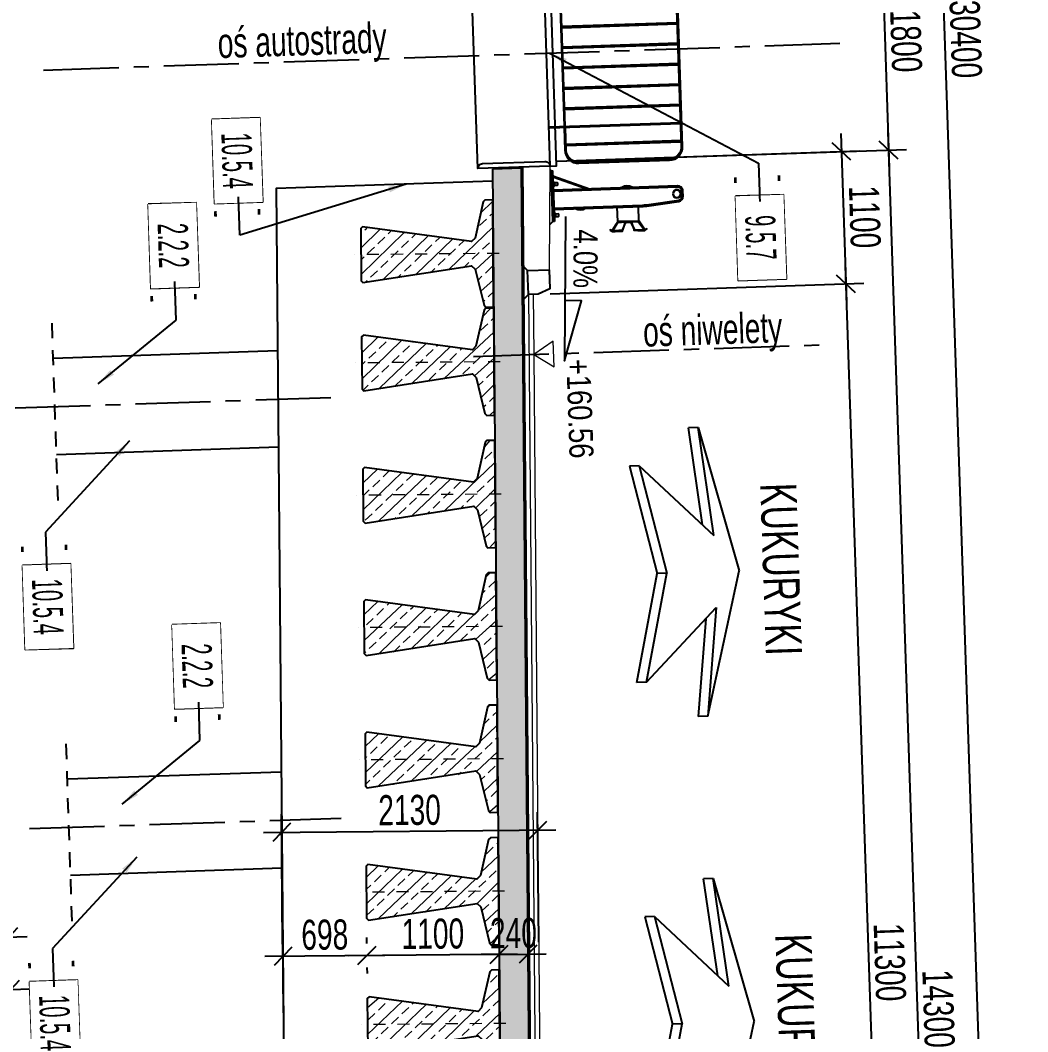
# Model space of a CAD drawing. Header units: metres. Extents: x 8395712 to 9795150, y 4166577 to 5794892.
# Drawn here: x 8418332.94 to 8418341.32, y 5772429.33 to 5772437.74 of the extents above; entities that cross this region are included whole.
import ezdxf
from ezdxf.enums import TextEntityAlignment as Align

# ---------------------------------------------------------------- set-up
doc = ezdxf.new("R2010")
doc.units = ezdxf.units.M
doc.set_wipeout_variables(frame=1)
doc.header["$PDMODE"] = 35
doc.header["$PDSIZE"] = 0.002
doc.linetypes.add('CENTER', pattern=[2, 1.25, -0.25, 0.25, -0.25])
doc.linetypes.add('HIDDEN', pattern=[0.375, 0.25, -0.125])
for name, color, linetype in [('00RysOpi-T', 2, 'Continuous'), ('AII_M_bariery', 8, 'Continuous'), ('AII_M_izolacja', 8, 'Continuous'), ('AII_M_konstrukcja beton', 3, 'Continuous'), ('AII_M_krawężnik', 9, 'Continuous'), ('AII_M_opis', 1, 'Continuous'), ('AII_M_opisy do legendy', 2, 'Continuous'), ('AII_M_osie główne', 8, 'CENTER'), ('AII_M_wyposażenie', 8, 'Continuous'), ('AII_wyposażenie', 8, 'Continuous')]:
    doc.layers.add(name, color=color, linetype=linetype)
for name, color, linetype, lineweight in [('AII_M_konstrukcja', 1, 'Continuous', 25), ('AII_M_koty wysokościowe', 1, 'Continuous', 18), ('AII_M_kreskowanie', 8, 'Continuous', 0), ('AII_M_linie kreskowane', 9, 'HIDDEN', 18), ('AII_M_nawierzchnia', 9, 'Continuous', 18), ('AII_M_opisy wymiary', 1, 'Continuous', 25), ('AII_M_osie', 9, 'CENTER', 18), ('AII_M_wymiary', 1, 'Continuous', 25)]:
    doc.layers.add(name, color=color, linetype=linetype, lineweight=lineweight)
doc.styles.add('AII_norm.', font='CDMSIMPL.shx', dxfattribs={"width": 0.75, "bigfont": 'CDMBIGPL.shx'})
doc.styles.add('CDMSTYLE', font='CDMSIMPL.shx', dxfattribs={"width": 0.7, "bigfont": 'CDMBIGPL.shx'})
doc.dimstyles.new('CDM-ME100MM', dxfattribs={"dimscale": 0.1, "dimtxt": 2.5, "dimasz": 1.5, "dimexe": 1.5, "dimexo": 1, "dimgap": 0.5, "dimtad": 1, "dimdec": 0, "dimlfac": 1000, "dimrnd": 1, "dimzin": 9, "dimtxsty": 'CDMSTYLE', "dimblk": 'OBLIQUE', "dimcen": 2.5, "dimdle": 1.5, "dimclrd": 9, "dimclre": 9, "dimclrt": 1, "dimadec": 1, "dimazin": 2, "dimtfac": 1, "dimtdec": 0, "dimtix": 1, "dimtmove": 2, "dimatfit": 3, "dimldrblk": 'DOT', "dimfxl": 1, "dimtvp": 1, "dimtolj": 1, "dimtzin": 0, "dimlwd": 25, "dimlwe": 25, "dimarcsym": 0})
doc.dimstyles.new('CDM-ME100MM$7', dxfattribs={"dimscale": 0.1, "dimtxt": 2.5, "dimasz": 1.5, "dimexe": 1.5, "dimexo": 1, "dimgap": 0.5, "dimtad": 1, "dimdec": 0, "dimlfac": 1000, "dimrnd": 1, "dimzin": 9, "dimtxsty": 'CDMSTYLE', "dimblk": 'OBLIQUE', "dimcen": 2.5, "dimdle": 1.5, "dimclrd": 9, "dimclre": 9, "dimclrt": 1, "dimadec": 1, "dimazin": 2, "dimtfac": 1, "dimtdec": 0, "dimtix": 1, "dimtmove": 2, "dimatfit": 3, "dimfxl": 1, "dimtvp": 1, "dimtolj": 1, "dimtzin": 0, "dimlwd": 25, "dimlwe": 25, "dimarcsym": 0})

# ---------------------------------------------------------------- blocks, each defined once
blk = doc.blocks.new('Deska_0.6')
at = {"layer": 'AII_M_wyposażenie', "color": 0, "linetype": 'ByBlock', "lineweight": -2}
blk.add_lwpolyline([(0, 0), (0, -0.6000000000000001, 0.4142135623730545), (0.03999999999999915, -0.56), (0.03999999999999915, -0.04000000000000004, 0.4142135623730885)], format="xyb", close=True, dxfattribs=at)
blk = doc.blocks.new('Barieroporęcz_1.1')
at = {"layer": 'AII_M_bariery', "color": 0, "linetype": 'ByBlock', "lineweight": -2}
for p, q in [((-0.2299999995157123, 0.5366167640313506), (-0.2299999995157123, 0.7166167618706822)), ((-0.2299999995157123, 0.7166167618706822), (-0.109999998472631, 0.7166167637333274)), ((-0.109999998472631, 0.7166167637333274), (-0.109999998472631, 0.5366167621687055)), ((0.0521938381716609, 0.6686686375178397), (0.05000000167638063, 0.6666168076917529)), ((-0.109999998472631, 0.5366167621687055), (-0.2299999995157123, 0.5366167640313506)), ((-0.1121938368305564, 0.2750518741086125), (-0.109999998472631, 0.2730000438168645)), ((0.1700000008568168, 0.01299999887123704), (0.05000000167638063, 0.3129999991506338)), ((0.1613837359473109, 0.01299999747425318), (0.04999999981373549, 0.2914593387395144)), ((-0.1700000008568168, 0.01299999793991446), (-0.1499999994412065, 0.01299999840557575)), ((0.09000000078231096, 0.01299999747425318), (0.109999998472631, 0.01299999887123704))]:
    blk.add_line(p, q, dxfattribs=at)
for points in [[(-0.1100000003352761, 0.01299999793991446), (-0.109999998472631, 0.7513584421575068, -0.02809077699533401), (-0.1081091640517116, 0.7849876821599899), (-0.07952529098838568, 1.053371768593788, -0.3712932942669963), (-0.03699999954551458, 1.090000000931322), (0.007000002078711987, 1.090000000931322, -0.4142135623730951), (0.04999999981373549, 1.047000003196299), (0.04999999981373549, 0.01299999980255961)], [(0.0420000022277236, 0.01299999933689833), (0.0420000022277236, 1.047000001333654, 0.4142135623730951), (0.007000002078711987, 1.082000003345311), (-0.03699999768286943, 1.082000001948327, 0.3615547173157387), (-0.07141511794179678, 1.053371768128127), (-0.07157571520656347, 1.052474988773465), (-0.1001091646030545, 0.7845378724485634, 0.02809077699533412), (-0.1020000008866191, 0.7509086357057093), (-0.1020000008866191, 0.01299999747425318)], [(-0.3099999995902181, 0.4914142685011029), (-0.3099999977275729, 0.5165658188052475), (-0.3099999995902181, 0.5731531623750925, -0.3249807946063982), (-0.3051616465672851, 0.5798110337927938), (-0.2681441707536578, 0.5918296966701746), (-0.2428383519873023, 0.6000458700582385, 0.3249807946063997), (-0.2379999971017241, 0.6067037424072623), (-0.2379999971017241, 0.6266167620196939), (-0.2379999989643693, 0.6465297839604318, 0.3249807946063987), (-0.2428383519873023, 0.6531876567751169), (-0.2737185889855027, 0.6632137084379792), (-0.3051616465672851, 0.673422493506223, -0.3249807946063986), (-0.3099999977275729, 0.6800803663209081), (-0.3099999977275729, 0.7042762534692883), (-0.3099999977275729, 0.7618192578665912, -0.1517201670164928), (-0.3087682900950313, 0.7657849611714482), (-0.2989999996498227, 0.7799933878704906), (-0.2965278727933764, 0.7782938005402684), (-0.3057682914659381, 0.7648531920276582, 0.1517201670164928), (-0.3069999990984797, 0.7608874877914786), (-0.3069999972358346, 0.7042762525379658), (-0.3069999972358346, 0.682260500267148, 0.3249807946063986), (-0.3021616460755467, 0.6756026288494468), (-0.2737185908481479, 0.6663678688928485), (-0.2398383496329188, 0.6553677902556956, -0.3249807946063987), (-0.234999998472631, 0.6487099174410105), (-0.234999998472631, 0.6266167657449841), (-0.234999998472631, 0.6045236098580062, -0.3249807946063987), (-0.2398383496329188, 0.5978657356463373), (-0.2681441707536578, 0.5886755352839828), (-0.3021616460755467, 0.5776309021748602, 0.3249807946063982), (-0.3069999990984797, 0.5709730256348848), (-0.3069999990984797, 0.5165658183395863), (-0.3069999990984797, 0.4923460390418768, 0.1517201670164924), (-0.3057682914659381, 0.4883803389966488), (-0.2965278746560216, 0.4749397258274257), (-0.2989999977871776, 0.47324014082551), (-0.3087682938203216, 0.4874485665932298, -0.1517201670164924), (-0.3099999995902181, 0.4914142685011029, 0.1517201670164924), (-0.3087682938203216, 0.4874485665932298)], [(0.0521938381716609, 0.6686686375178397, -0.3054685107767294), (0.05208205711096525, 0.5844569355249405), (0.04999999981373549, 0.5866168094798923, 0.2999999999999943), (0.05000000167638063, 0.6666168076917529)], [(-0.1121938368305564, 0.2750518741086125, 0.3054685107767294), (-0.1120820539072156, 0.1908401697874069), (-0.1100000003352761, 0.1930000446736813, -0.2999999999999943), (-0.109999998472631, 0.2730000438168645, -0.4249999999999931)]]:
    blk.add_lwpolyline(points, format="xyb", dxfattribs=at)
blk.add_lwpolyline([(-0.2586285686120391, 0.5257672136649489), (-0.2381526818498969, 0.5392381893470883, 0.2523857402148703), (-0.234999998472631, 0.5450861090794206), (-0.234999998472631, 0.6017203135415912), (-0.234999998472631, 0.7081474168226123, 0.2523857402148703), (-0.2381526837125421, 0.7139953379519284), (-0.2652992410585284, 0.7318549156188965), (-0.3037480795755982, 0.757150205783546), (-0.3009999981150031, 0.7613272899761796), (-0.2652992410585284, 0.7378399493172765), (-0.2331526828929782, 0.7166908960789442, -0.2523857402148703), (-0.2299999976530671, 0.7108429800719023), (-0.2299999976530671, 0.6017203163355589), (-0.2299999976530671, 0.5423905472271144, -0.252385740214874), (-0.233152681030333, 0.5365426298230886), (-0.2586285686120391, 0.5197821776382625), (-0.3009999999776483, 0.491906238719821), (-0.3037480814382434, 0.4960833229124546)], format="xyb", close=True, dxfattribs=at)
for points in [[(-0.2099999999627471, 0.01299999980255961), (-0.2099999999627471, 9.313225746154785e-10), (0.2099999999627471, -9.313225746154785e-10), (0.2099999981001019, 0.01299999840557575)], [(-0.1461499994620681, 0.01299999747425318), (-0.1738500008359551, 0.01299999793991446), (-0.17384999897331, 0.02446660213172436), (-0.1461500013247132, 0.02446660026907921)], [(-0.1699999971315265, 0.02446660213172436), (-0.1699999989941716, 0.04999999981373549), (-0.1670000003650784, 0.05300000123679638), (-0.1529999999329448, 0.05299999797716737), (-0.1500000013038516, 0.04999999981373549), (-0.1499999994412065, 0.02446660026907921)], [(0.1138499984517694, 0.0129999965429306), (0.08615000080317259, 0.01299999933689833), (0.08615000080317259, 0.02446660166606307), (0.1138500021770597, 0.02446660213172436)], [(0.08999999891966581, 0.02446660213172436), (0.09000000078231096, 0.04999999701976776), (0.09300000127404928, 0.05299999751150608), (0.107000001706183, 0.05299999937415123), (0.1100000003352761, 0.04999999701976776), (0.1100000003352761, 0.02446660120040178)]]:
    blk.add_lwpolyline(points, close=True, dxfattribs=at)
for radius in [0.035, 0.03]:
    blk.add_circle((-0.01499999780207872, 1.039000000953674), radius, dxfattribs=at)
blk = doc.blocks.new('00kota3')
at = {"layer": 'AII_M_koty wysokościowe', "color": 0, "linetype": 'Continuous', "lineweight": -2}
blk.add_lwpolyline([(1.080883523449302, 1.662365338939708), (-1.035982793706353, 1.662365338939708), (0, 0)], close=True, dxfattribs=at)
at = {"layer": 'AII_M_koty wysokościowe', "color": 0, "linetype": 'Continuous', "lineweight": -2, "style": 'CDMSTYLE', "width": 0.85}
blk.add_attdef('%%P000.000', (0.4929666414439566, 2.692536952497903), '', height=2, dxfattribs=at)
blk = doc.blocks.new('_OBLIQUE')
at = {"color": 0, "linetype": 'ByBlock'}
blk.add_line((-0.5, -0.5), (0.5, 0.5), dxfattribs=at)
blk = doc.blocks.new('*D267')
at = {"layer": 'AII_M_wymiary', "color": 9, "lineweight": 25, "transparency": 16777216}
for p, q in [((8418336.921675205, 5772429.971869072), (8418336.771680657, 5772429.970590127)), ((8418336.921675205, 5772429.971869072), (8418337.161591519, 5772429.973914745)), ((8418337.161591519, 5772429.973914745), (8418337.311586067, 5772429.975193691)), ((8418336.922527835, 5772429.871872713), (8418336.922954151, 5772429.821874524)), ((8418337.162444148, 5772429.873918386), (8418337.162870465, 5772429.823920197))]:
    blk.add_line(p, q, dxfattribs=at)
at = {"layer": 'Defpoints', "color": 0, "lineweight": 25, "transparency": 16777216}
for p in [(8418336.921675203, 5772429.971869082), (8418337.161591517, 5772429.973914756), (8418337.161591517, 5772429.97391475)]:
    blk.add_point(p, dxfattribs=at)
at = {"layer": 'AII_M_wymiary', "color": 9, "lineweight": 25, "transparency": 16777216, "xscale": 0.15, "yscale": 0.15, "zscale": 0.15}
for p, rotation in [((8418337.161591519, 5772429.973914745), 180.4885270424773), ((8418336.921675205, 5772429.971869072), 0.4885270424773402)]:
    blk.add_blockref('_OBLIQUE', p, dxfattribs=dict(at, rotation=rotation))
at = {"layer": 'AII_M_wymiary', "color": 1, "lineweight": -3, "transparency": 16777216, "insert": (8418337.040141258, 5772430.14788555), "char_height": 0.25, "attachment_point": 5, "rotation": 0.4885270424773599, "style": 'CDMSTYLE'}
blk.add_mtext('\\A1;240', dxfattribs=at)
blk = doc.blocks.new('_DOT')
at = {"color": 0, "linetype": 'ByBlock'}
blk.add_line((-0.5, 0), (-1, 0), dxfattribs=at)
at = {"color": 0, "linetype": 'ByBlock', "const_width": 0.5}
blk.add_lwpolyline([(-0.25, 0, 1), (0.25, 0, 1)], format="xyb", close=True, dxfattribs=at)
blk = doc.blocks.new('*D268')
at = {"layer": 'AII_M_wymiary', "color": 9, "lineweight": 25, "transparency": 16777216}
for p, q in [((8418337.071669754, 5772429.97314802), (8418335.671720639, 5772429.961211219)), ((8418335.822567817, 5772429.8624938), (8418335.822994132, 5772429.812495614)), ((8418336.922527835, 5772429.871872716), (8418336.92295415, 5772429.821874529))]:
    blk.add_line(p, q, dxfattribs=at)
at = {"layer": 'Defpoints', "color": 0, "lineweight": 25, "transparency": 16777216}
for p in [(8418336.921675205, 5772429.971869082), (8418335.821715187, 5772429.962490167), (8418335.821715187, 5772429.962490165)]:
    blk.add_point(p, dxfattribs=at)
at = {"layer": 'AII_M_wymiary', "color": 9, "lineweight": 25, "transparency": 16777216, "xscale": 0.15, "yscale": 0.15, "zscale": 0.15}
for p, rotation in [((8418335.821715187, 5772429.962490163), 180.4885261282829), ((8418336.921675205, 5772429.971869078), 0.4885261282828601)]:
    blk.add_blockref('_OBLIQUE', p, dxfattribs=dict(at, rotation=rotation))
at = {"layer": 'AII_M_wymiary', "color": 1, "lineweight": -3, "transparency": 16777216, "insert": (8418336.370203095, 5772430.14217326), "char_height": 0.25, "attachment_point": 5, "rotation": 0.4885261282828436, "style": 'CDMSTYLE'}
blk.add_mtext('\\A1;1100', dxfattribs=at)
blk = doc.blocks.new('T27')
at = {"layer": 'AII_M_kreskowanie'}
h = blk.add_hatch(dxfattribs=at)
h.set_pattern_fill('ANSI33', color=256, scale=25, angle=1.718358001650266)
h.set_pattern_definition([(46.71835800165023, (-1296896.902960777, -174361.3138179779), (-115.5688032933521, 108.83663999473), []), (46.71835800165023, (-1296784.700190544, -174357.9477348328), (-115.5688032933521, 108.83663999473), [79.37499999999994, -39.68749999999997])])
edge = h.paths.add_edge_path()
edge.add_line((-445, -2.86102294921875e-06), (444.9999999998743, -2.861106091600618e-06))
edge.add_line((445, -9.5367431640625e-07), (445.0000000001003, -65.00000095368775))
edge.add_line((444.9999990463257, -65.00000095367432), (429.9999990463197, -80.00000095365431))
edge.add_line((430, -80.00000286102295), (129.9999999999325, -150.0000028610064))
edge.add_line((129.9999990463257, -150.0000019073486), (99.99999904631457, -180.0000019073377))
edge.add_line((100.0000009536743, -180), (231.5780153273781, -1085.000000000008))
edge.add_line((231.5780143737793, -1085), (216.5780143737742, -1100.000000000009))
edge.add_line((216.5780153274536, -1100.000001907349), (-216.5780134200162, -1100.000001907305))
edge.add_line((-216.5780153274536, -1100.000000953674), (-231.5780153274336, -1085.000000953668))
edge.add_line((-231.578013420105, -1085.000001907349), (-99.99999904633327, -180.0000019073653))
edge.add_line((-100, -180.0000019073486), (-129.99999999996, -150.0000019073367))
edge.add_line((-130.0000009536743, -150.0000009536743), (-430.0000009537778, -80.00000095365036))
edge.add_line((-430.0000009536743, -80), (-445.0000009536543, -64.99999999999403))
edge.add_line((-445, -65), (-444.9999999998667, -8.682832230988424e-12))
at = {"layer": 'AII_M_konstrukcja', "color": 2}
blk.add_lwpolyline([(-445, -2.86102294921875e-06), (445, -9.5367431640625e-07), (444.9999990463257, -65.00000095367432), (430, -80.00000286102295), (129.9999990463257, -150.0000019073486), (100.0000009536743, -180), (231.5780143737793, -1085), (216.5780153274536, -1100.000001907349), (-216.5780153274536, -1100.000000953674), (-231.578013420105, -1085.000001907349), (-100, -180.0000019073486), (-130.0000009536743, -150), (-430.0000009536743, -80), (-445, -65)], close=True, dxfattribs=at)
at = {"layer": 'AII_M_osie główne', "lineweight": 18, "ltscale": 0.1}
blk.add_lwpolyline([(9.5367431640625e-07, 50.00000095367432), (-1.9073486328125e-06, -1150.000000953674)], dxfattribs=at)
blk = doc.blocks.new('*D269')
at = {"layer": 'AII_M_wymiary', "color": 9, "lineweight": 25, "transparency": 16777216}
for p, q in [((8418335.128162436, 5772429.487384126), (8418335.122883169, 5772430.106536975)), ((8418335.820862558, 5772430.062486531), (8418335.820436243, 5772430.112484728)), ((8418335.971709732, 5772429.963769124), (8418334.974167563, 5772429.955263484))]:
    blk.add_line(p, q, dxfattribs=at)
at = {"layer": 'Defpoints', "color": 0, "lineweight": 25, "transparency": 16777216}
for p in [(8418335.124162111, 5772429.956542428), (8418335.821715187, 5772429.962490167), (8418335.129015064, 5772429.387387761)]:
    blk.add_point(p, dxfattribs=at)
at = {"layer": 'AII_M_wymiary', "color": 9, "lineweight": 25, "transparency": 16777216, "xscale": 0.15, "yscale": 0.15, "zscale": 0.15}
for p, rotation in [((8418335.124162111, 5772429.956542428), 180.4885261282829), ((8418335.821715187, 5772429.962490181), 0.4885261282828601)]:
    blk.add_blockref('_OBLIQUE', p, dxfattribs=dict(at, rotation=rotation))
at = {"layer": 'AII_M_wymiary', "color": 1, "lineweight": -3, "transparency": 16777216, "insert": (8418335.471446548, 5772430.134509942), "char_height": 0.25, "attachment_point": 5, "rotation": 0.48852612828285763, "style": 'CDMSTYLE'}
blk.add_mtext('\\A1;698', dxfattribs=at)
blk = doc.blocks.new('Spadek')
at = {"layer": 'AII_M_wymiary', "color": 9}
blk.add_lwpolyline([(-0.2998809532728046, 3.725290298461914e-09), (0.2998809532728046, -3.725290298461914e-09), (0.04988095699809492, 0.06999999843537807), (0.04988095699809492, 0.06999999843537807), (0.04988095327280462, 1.862645149230957e-09)], dxfattribs=at)
at = {"layer": 'AII_M_wymiary', "color": 1, "style": 'CDMSTYLE', "width": 0.8}
blk.add_attdef('SP', text='', height=0.09999999999999995, rotation=359.9999994663915, dxfattribs=at).set_placement((-0.1249999932479113, 0.03500000201165676), align=Align.CENTER)
blk = doc.blocks.new('*D271')
at = {"layer": 'AII_M_opisy wymiary', "color": 9, "linetype": 'ByBlock', "lineweight": 25, "transparency": 16777216}
for p, q in [((8418337.250707505, 5772430.074678242), (8418337.241496323, 5772431.154966497)), ((8418335.121106636, 5772430.056519995), (8418335.111895453, 5772431.136808248)), ((8418334.96317985, 5772430.985534758), (8418337.392769812, 5772431.006250893))]:
    blk.add_line(p, q, dxfattribs=at)
at = {"layer": 'Defpoints', "color": 0, "linetype": 'ByBlock', "lineweight": 25, "transparency": 16777216}
for p in [(8418337.242775267, 5772431.004971946), (8418337.251560137, 5772429.974681876), (8418335.121959269, 5772429.956523628)]:
    blk.add_point(p, dxfattribs=at)
at = {"layer": 'AII_M_opisy wymiary', "color": 9, "linetype": 'ByBlock', "lineweight": 25, "transparency": 16777216, "xscale": 0.15, "yscale": 0.15, "zscale": 0.15}
for p, rotation in [((8418335.113174396, 5772430.986813701), 180.4885261846429), ((8418337.242775265, 5772431.004971949), 0.4885261846428968)]:
    blk.add_blockref('_OBLIQUE', p, dxfattribs=dict(at, rotation=rotation))
at = {"layer": 'AII_M_opisy wymiary', "color": 1, "linetype": 'ByBlock', "lineweight": 25, "transparency": 16777216, "insert": (8418336.176482733, 5772431.17088646), "char_height": 0.25, "attachment_point": 5, "rotation": 0.4885261846428832, "style": 'CDMSTYLE'}
blk.add_mtext('\\A1;2130', dxfattribs=at)
blk = doc.blocks.new('Kierunek_do')
at = {"layer": 'AII_M_opis', "color": 0}
for p, q in [((-0.6000000074505806, -0.1499999990686774), (-8.847564458847046e-09, 0)), ((0.5999999874271452, -0.15), (-1.164153218269348e-08, 0)), ((-0.1500000121071935, -0.1000000009313226), (-0.600000009778887, -0.1500000009313226)), ((-0.4500000116415321, -0.4), (-0.1500000116415322, -0.1)), ((0.4499999883584678, -0.4), (0.1499999874271452, -0.1)), ((0.1499999883584678, -0.1), (0.5999999874271452, -0.15)), ((-0.1950000126601663, -0.1450000010186341), (-0.600000009778887, -0.1900000009313226)), ((-0.600000009778887, -0.1500000009313226), (-0.600000009778887, -0.1900000009313226)), ((0.1949999874795322, -0.1449999999126885), (0.5999999874271452, -0.19)), ((0.5999999874271451, -0.15), (0.5999999874271451, -0.1900000000000001)), ((-0.4500000116415321, -0.4), (2.793967723846436e-09, -0.3000000009313226)), ((0.4499999883584678, -0.4), (-1.164153218269348e-08, -0.3)), ((-1.164153218269348e-08, -0.2999999999999999), (-1.164153218269348e-08, -0.34)), ((-0.4500000116415321, -0.4400000000000001), (2.793967723846436e-09, -0.3400000009313225)), ((0.4499999883584678, -0.4400000000000001), (-1.164153218269348e-08, -0.34)), ((-0.4500000116415321, -0.4), (-0.4500000116415321, -0.4400000000000001)), ((0.4499999883584678, -0.4), (0.4499999883584678, -0.4400000000000001))]:
    blk.add_line(p, q, dxfattribs=at)
at = {"layer": 'AII_M_opis', "color": 2, "lineweight": 25, "style": 'AII_norm.', "width": 0.7, "flags": 4}
blk.add_attdef('KIERUNEK', text='', height=0.15, rotation=359.9999960512969, dxfattribs=at).set_placement((-5.820766091346741e-09, 0.175), align=Align.MIDDLE_CENTER)
blk = doc.blocks.new('*D332')
at = {"layer": 'AII_M_opisy wymiary', "color": 9, "linetype": 'ByBlock', "lineweight": 25, "transparency": 16777216}
for p, q in [((8418332.832060782, 5772430.561064931), (8418332.85199098, 5772429.966732335)), ((8418332.234073604, 5772430.490984078), (8418332.252328055, 5772429.946623391)), ((8418332.097385088, 5772430.091511888), (8418332.996879479, 5772430.121675304))]:
    blk.add_line(p, q, dxfattribs=at)
at = {"layer": 'Defpoints', "color": 0, "linetype": 'ByBlock', "lineweight": 25, "transparency": 16777216}
for p in [(8418332.828709291, 5772430.661008755), (8418332.23072211, 5772430.590927901), (8418332.846963745, 5772430.116648071)]:
    blk.add_point(p, dxfattribs=at)
at = {"layer": 'AII_M_opisy wymiary', "color": 9, "linetype": 'ByBlock', "lineweight": 25, "transparency": 16777216, "xscale": 0.15, "yscale": 0.15, "zscale": 0.15}
for p, rotation in [((8418332.24730082, 5772430.096539124), 181.9206223863411), ((8418332.846963745, 5772430.116648068), 1.920622386341111)]:
    blk.add_blockref('_OBLIQUE', p, dxfattribs=dict(at, rotation=rotation))
at = {"layer": 'AII_M_opisy wymiary', "color": 1, "linetype": 'ByBlock', "lineweight": 25, "transparency": 16777216, "insert": (8418332.541267173, 5772430.281495284), "char_height": 0.25, "attachment_point": 5, "rotation": 1.9206223863411112, "style": 'CDMSTYLE'}
blk.add_mtext('\\A1;600', dxfattribs=at)
blk = doc.blocks.new('*D329')
at = {"layer": 'AII_M_opisy wymiary', "color": 9, "linetype": 'ByBlock', "lineweight": 25, "transparency": 16777216}
for p, q in [((8418332.832060782, 5772430.561064931), (8418332.866651, 5772429.529560163)), ((8418331.632734928, 5772430.520847044), (8418331.667325146, 5772429.489342275)), ((8418331.512382176, 5772429.634230772), (8418333.011539498, 5772429.684503132))]:
    blk.add_line(p, q, dxfattribs=at)
at = {"layer": 'Defpoints', "color": 0, "linetype": 'ByBlock', "lineweight": 25, "transparency": 16777216}
for p in [(8418332.828709291, 5772430.661008755), (8418331.629383435, 5772430.620790868), (8418332.861623764, 5772429.679475898)]:
    blk.add_point(p, dxfattribs=at)
at = {"layer": 'AII_M_opisy wymiary', "color": 9, "linetype": 'ByBlock', "lineweight": 25, "transparency": 16777216, "xscale": 0.15, "yscale": 0.15, "zscale": 0.15}
for p, rotation in [((8418331.66229791, 5772429.639258008), 181.9206223863411), ((8418332.861623764, 5772429.679475896), 1.920622386341111)]:
    blk.add_blockref('_OBLIQUE', p, dxfattribs=dict(at, rotation=rotation))
at = {"layer": 'AII_M_opisy wymiary', "color": 1, "linetype": 'ByBlock', "lineweight": 25, "transparency": 16777216, "insert": (8418332.256095728, 5772429.83426864), "char_height": 0.25, "attachment_point": 5, "rotation": 1.9206223863411112, "style": 'CDMSTYLE'}
blk.add_mtext('\\A1;1200', dxfattribs=at)
blk = doc.blocks.new('*D357')
at = {"layer": 'AII_M_opisy wymiary', "color": 9, "linetype": 'ByBlock', "lineweight": 25, "transparency": 16777216}
for p, q in [((8418340.09402003, 5772438.60896996), (8418340.164401334, 5772436.510149701)), ((8418337.341860978, 5772438.366595445), (8418340.248962998, 5772438.464081464)), ((8418337.402187811, 5772436.567606651), (8418340.30928983, 5772436.66509267))]:
    blk.add_line(p, q, dxfattribs=at)
at = {"layer": 'Defpoints', "color": 0, "linetype": 'ByBlock', "lineweight": 25, "transparency": 16777216}
for p in [(8418337.241917158, 5772438.363243954), (8418340.159374097, 5772436.660065435), (8418337.30224399, 5772436.56425516)]:
    blk.add_point(p, dxfattribs=at)
at = {"layer": 'AII_M_opisy wymiary', "color": 9, "linetype": 'ByBlock', "lineweight": 25, "transparency": 16777216, "xscale": 0.15, "yscale": 0.15, "zscale": 0.15}
for p, rotation in [((8418340.099047266, 5772438.459054228), 91.92062238634111), ((8418340.159374097, 5772436.660065435), 271.9206223863411)]:
    blk.add_blockref('_OBLIQUE', p, dxfattribs=dict(at, rotation=rotation))
at = {"layer": 'AII_M_opisy wymiary', "color": 1, "linetype": 'ByBlock', "lineweight": 25, "transparency": 16777216, "insert": (8418340.30411237, 5772437.565424941), "char_height": 0.25, "attachment_point": 5, "rotation": 271.9206223863411, "style": 'CDMSTYLE'}
blk.add_mtext('\\A1;1800', dxfattribs=at)
blk = doc.blocks.new('*D358')
at = {"layer": 'AII_M_opisy wymiary', "color": 9, "linetype": 'ByBlock', "lineweight": 25, "transparency": 16777216}
for p, q in [((8418339.762685224, 5772436.796847286), (8418339.809606094, 5772435.39763378)), ((8418337.402187811, 5772436.567606651), (8418339.917628191, 5772436.651958789)), ((8418337.34470724, 5772435.465060805), (8418339.95449459, 5772435.55257675))]:
    blk.add_line(p, q, dxfattribs=at)
at = {"layer": 'Defpoints', "color": 0, "linetype": 'ByBlock', "lineweight": 25, "transparency": 16777216}
for p in [(8418337.30224399, 5772436.56425516), (8418339.804578857, 5772435.547549513), (8418337.244763417, 5772435.461709314)]:
    blk.add_point(p, dxfattribs=at)
at = {"layer": 'AII_M_opisy wymiary', "color": 9, "linetype": 'ByBlock', "lineweight": 25, "transparency": 16777216, "xscale": 0.15, "yscale": 0.15, "zscale": 0.15}
for p, rotation in [((8418339.767712459, 5772436.646931552), 91.92062238634111), ((8418339.804578857, 5772435.547549513), 271.9206223863411)]:
    blk.add_blockref('_OBLIQUE', p, dxfattribs=dict(at, rotation=rotation))
at = {"layer": 'AII_M_opisy wymiary', "color": 1, "linetype": 'ByBlock', "lineweight": 25, "transparency": 16777216, "insert": (8418339.961047348, 5772436.103105644), "char_height": 0.25, "attachment_point": 5, "rotation": 271.9206223863411, "style": 'CDMSTYLE'}
blk.add_mtext('\\A1;1100', dxfattribs=at)
blk = doc.blocks.new('*D359')
at = {"layer": 'AII_M_opisy wymiary', "color": 9, "linetype": 'ByBlock', "lineweight": 25, "transparency": 16777216}
for p, q in [((8418339.799551615, 5772435.697465246), (8418340.188324535, 5772424.103981919)), ((8418337.34470724, 5772435.465060804), (8418339.954494584, 5772435.552576749)), ((8418337.472566692, 5772424.162996701), (8418340.333213031, 5772424.258924888))]:
    blk.add_line(p, q, dxfattribs=at)
at = {"layer": 'Defpoints', "color": 0, "linetype": 'ByBlock', "lineweight": 25, "transparency": 16777216}
for p in [(8418337.244763417, 5772435.461709313), (8418340.183297299, 5772424.253897651), (8418337.372622872, 5772424.15964521)]:
    blk.add_point(p, dxfattribs=at)
at = {"layer": 'AII_M_opisy wymiary', "color": 9, "linetype": 'ByBlock', "lineweight": 25, "transparency": 16777216, "xscale": 0.15, "yscale": 0.15, "zscale": 0.15}
for p, rotation in [((8418339.804578852, 5772435.547549512), 91.92062238634111), ((8418340.183297299, 5772424.253897651), 271.9206223863411)]:
    blk.add_blockref('_OBLIQUE', p, dxfattribs=dict(at, rotation=rotation))
at = {"layer": 'AII_M_opisy wymiary', "color": 1, "linetype": 'ByBlock', "lineweight": 25, "transparency": 16777216, "insert": (8418340.168839766, 5772429.906588691), "char_height": 0.25, "attachment_point": 5, "rotation": 271.9206223863411, "style": 'CDMSTYLE'}
blk.add_mtext('\\A1;11300', dxfattribs=at)
blk = doc.blocks.new('*D361')
at = {"layer": 'AII_M_opisy wymiary', "color": 9, "linetype": 'ByBlock', "lineweight": 25, "transparency": 16777216}
for p, q in [((8418340.15434689, 5772436.809981169), (8418340.643664531, 5772422.21818319)), ((8418337.402187811, 5772436.567606651), (8418340.309289858, 5772436.665092671)), ((8418337.66257401, 5772422.268300373), (8418340.788553027, 5772422.373126158))]:
    blk.add_line(p, q, dxfattribs=at)
at = {"layer": 'Defpoints', "color": 0, "linetype": 'ByBlock', "lineweight": 25, "transparency": 16777216}
for p in [(8418337.30224399, 5772436.56425516), (8418340.638637295, 5772422.368098922), (8418337.562630188, 5772422.264948883)]:
    blk.add_point(p, dxfattribs=at)
at = {"layer": 'AII_M_opisy wymiary', "color": 9, "linetype": 'ByBlock', "lineweight": 25, "transparency": 16777216, "xscale": 0.15, "yscale": 0.15, "zscale": 0.15}
for p, rotation in [((8418340.159374125, 5772436.660065435), 91.92062238634111), ((8418340.638637295, 5772422.368098922), 271.9206223863411)]:
    blk.add_blockref('_OBLIQUE', p, dxfattribs=dict(at, rotation=rotation))
at = {"layer": 'AII_M_opisy wymiary', "color": 1, "linetype": 'ByBlock', "lineweight": 25, "transparency": 16777216, "insert": (8418340.573907398, 5772429.519947289), "char_height": 0.25, "attachment_point": 5, "rotation": 271.9206223863411, "style": 'CDMSTYLE'}
blk.add_mtext('\\A1;14300', dxfattribs=at)
blk = doc.blocks.new('*D362')
at = {"layer": 'AII_M_opisy wymiary', "color": 9, "linetype": 'ByBlock', "lineweight": 25, "transparency": 16777216}
for p, q in [((8418340.111171763, 5772452.917583124), (8418341.140079405, 5772422.234829839)), ((8418336.643720817, 5772452.651222192), (8418340.26611473, 5772452.772694627)), ((8418337.662574012, 5772422.268300374), (8418341.284967901, 5772422.389772808))]:
    blk.add_line(p, q, dxfattribs=at)
at = {"layer": 'Defpoints', "color": 0, "linetype": 'ByBlock', "lineweight": 25, "transparency": 16777216}
for p in [(8418336.543776995, 5772452.647870701), (8418341.135052169, 5772422.384745573), (8418337.56263019, 5772422.264948883)]:
    blk.add_point(p, dxfattribs=at)
at = {"layer": 'AII_M_opisy wymiary', "color": 9, "linetype": 'ByBlock', "lineweight": 25, "transparency": 16777216, "xscale": 0.15, "yscale": 0.15, "zscale": 0.15}
for p, rotation in [((8418340.116198998, 5772452.767667391), 91.92062238634111), ((8418341.135052169, 5772422.384745573), 271.9206223863411)]:
    blk.add_blockref('_OBLIQUE', p, dxfattribs=dict(at, rotation=rotation))
at = {"layer": 'AII_M_opisy wymiary', "color": 1, "linetype": 'ByBlock', "lineweight": 25, "transparency": 16777216, "insert": (8418340.80052727, 5772437.582071591), "char_height": 0.25, "attachment_point": 5, "rotation": 271.9206223863411, "style": 'CDMSTYLE'}
blk.add_mtext('\\A1;30400', dxfattribs=at)
blk = doc.blocks.new('OpiNum01')
at = {"layer": 'AII_M_opisy do legendy', "color": 0, "linetype": 'Continuous'}
blk.add_lwpolyline([(-3.5, -1.999999999999999), (3.500000000000001, -2), (3.5, 2), (-3.5, 2)], close=True, dxfattribs=at)
at = {"color": 9, "linetype": 'Continuous', "lineweight": 25, "style": 'CDMSTYLE', "width": 0.7, "flags": 1}
for tag, p in [('NAZWAPOL', (-4.104931844502406, -6.80252055447653)), ('NAZWAANG', (-4.104931844502403, -10.47658496644755)), ('SPECYF', (-4.104931844502399, -14.15064937841856)), ('ID', (-4.104931844502396, -17.82471379038958)), ('BAZA', (-4.104931844502392, -21.4987782023606)), ('RYSUNEK', (-4.104931844502389, -25.17284261433161))]:
    blk.add_attdef(tag, p, '', height=2, dxfattribs=at)
at = {"layer": 'AII_M_opisy do legendy', "linetype": 'Continuous', "lineweight": -2, "style": 'CDMSTYLE', "width": 0.5}
blk.add_attdef('NR', text='', height=2.5, dxfattribs=at).set_placement((0, 0), align=Align.MIDDLE)
at = {"color": 0, "linetype": 'Continuous'}
blk.add_wipeout([(-3.499999999999999, -1.9999999999999982), (3.4999999999999973, -1.9999999999999991), (3.499999999999997, 2), (-3.499999999999999, 2)], dxfattribs=at).dxf.layer = 'AII_M_opisy do legendy'
blk = doc.blocks.new('OpiTxt01')
at = {"color": 0, "linetype": 'Continuous', "lineweight": 20, "style": 'CDMSTYLE', "width": 0.7}
blk.add_attdef('TEKST_GORNY', (1, 0.8945185874659813), '', height=2, dxfattribs=at)
at = {"color": 0, "linetype": 'Continuous', "lineweight": -2, "style": 'CDMSTYLE', "width": 0.7}
blk.add_attdef('TEKST_DOLNY', (1.049030266685349, -2.731473425873787), '', height=2, dxfattribs=at)
blk = doc.blocks.new('Balustrada1_1x2m')
at = {"color": 0, "linetype": 'ByBlock', "lineweight": -2}
blk.add_lwpolyline([(-0.7689999984577298, -9.313225746154785e-10, 0.4142135672441321), (-0.8809999981895089, -0.1119999978691339), (-0.8810000000521541, -0.8679999969899654, 0.4142135672441321), (-0.7689999975264072, -0.9799999995157123), (-0.5809999983757734, -0.9800000004470348), (-0.5809999983757734, -0.967999997548759), (-0.7689999993890524, -0.9679999994114041, -0.4142135569175338), (-0.8689999980852008, -0.867999997921288), (-0.8689999990165234, -0.1119999997317791, -0.4142135569175338), (-0.769000000320375, -0.01199999917298555), (0.9390000002458692, -0.01200000196695328, -0.4142135569175338), (1.039000000804663, -0.1120000034570694), (1.039000000804663, -0.8680000016465783, -0.4142135569175338), (0.9390000011771917, -0.9680000012740493), (0.7509999992325902, -0.9679999994114041), (0.7509999992325902, -0.98000000230968), (0.9390000011771917, -0.9800000004470348, 0.4142135672441321), (1.050999999977648, -0.8680000016465783), (1.051000000908971, -0.1120000025257468, 0.4142135672441321), (0.9390000021085143, -9.313225746154785e-10, -4.157690437059663e-09)], format="xyb", close=True, dxfattribs=at)
for points in [[(-0.7299999985843897, -0.967999997548759), (-0.7299999976530671, -0.01200000010430813), (-0.7199999997392297, -0.0120000010356307), (-0.7199999988079071, -0.9679999966174364)], [(-0.5809999974444509, -1.099999998696148), (-0.5689999982714653, -1.099999997764826), (-0.5689999964088202, -0.0120000010356307), (-0.580999999307096, -0.01199999824166298)], [(-0.4299999931827188, -0.9700000025331974), (-0.4299999969080091, -0.01200000196695328), (-0.4199999962002039, -0.01200000382959843), (-0.4199999934062362, -0.9700000025331974)], [(-0.259999992325902, -0.9700000025331974), (-0.2599999979138374, -0.01200000010430813), (-0.2499999981373549, -0.01200000382959843), (-0.2499999944120646, -0.9700000025331974)], [(-0.07999999914318323, -0.9700000006705523), (-0.07999999821186066, -0.01200000196695328), (-0.08999999798834324, -0.01200000196695328), (-0.08999999891966581, -0.9699999997392297)], [(0.09000000171363354, -0.9700000006705523), (0.09000000171363354, -0.01200000196695328), (0.08000000100582838, -0.01200000196695328), (0.08000000286847353, -0.9700000025331974)], [(0.2600000035017729, -0.9700000006705523), (0.2600000035017729, -0.01200000010430813), (0.2500000027939677, -0.01200000010430813), (0.2500000037252903, -0.9700000006705523)], [(0.4300000034272671, -0.9700000006705523), (0.4300000034272671, -0.01200000289827585), (0.4200000027194619, -0.0120000010356307), (0.4200000036507845, -0.97000000346452)], [(0.600000006146729, -0.9699999997392297), (0.600000006146729, -0.01199999917298555), (0.5900000054389238, -0.01200000010430813), (0.5900000063702464, -0.9699999997392297)], [(0.7510000001639128, -1.100000000558794), (0.7389999991282821, -1.100000000558794), (0.7390000009909272, -0.01200000196695328), (0.7509999992325902, -0.0120000010356307)], [(0.8999999994412065, -0.9679999984800816), (0.8999999975785613, -0.01200000196695328), (0.8899999987334013, -0.0120000010356307), (0.8900000005960464, -0.9680000012740493)], [(-0.5689999982714653, -0.9799999995157123), (0.7389999991282821, -0.9800000013783574), (0.7389999991282821, -0.9699999997392297), (-0.5689999973401427, -0.969999996945262)]]:
    blk.add_lwpolyline(points, close=True, dxfattribs=at)

msp = doc.modelspace()

# ---------------------------------------------------------------- hatches: boundary and pattern name
at = {"layer": 'AII_M_kreskowanie', "lineweight": 25}
h = msp.add_hatch(dxfattribs=at)
h.set_pattern_fill('ANSI33', color=256, scale=0.5, angle=-88.07937756174447)
h.set_pattern_definition([(316.9206224382555, (8418327.702222198, 5772466.149802516), (0.08537636531537345, 0.09130101995890244), []), (316.9206224382555, (8418327.705184525, 5772466.061463824), (0.08537636531537345, 0.09130101995890244), [0.0625, -0.03125])])
h.paths.add_polyline_path([(8418336.86601588, 5772436.499598695), (8418336.968789745, 5772424.446271803), (8418337.12679848, 5772422.300361916), (8418337.366663655, 5772422.308405495), (8418337.20865492, 5772424.45431538), (8418337.105881052, 5772436.507642273)])

# ---------------------------------------------------------------- linework, layer by layer
at = {"layer": 'AII_M_bariery', "color": 8}
for points in [[(8418337.343365751, 5772436.495209951), (8418337.35329799, 5772436.485922226)], [(8418337.367374253, 5772436.066158175), (8418337.340408893, 5772436.037321567)]]:
    msp.add_lwpolyline(points, dxfattribs=at)
at = {"layer": 'AII_M_izolacja', "linetype": 'HIDDEN', "ltscale": 0.5, "const_width": 0.009999999999999998}
msp.add_lwpolyline([(8418336.865848305, 5772436.504595885), (8418337.110835597, 5772436.512811227), (8418337.213652112, 5772424.454482956), (8418337.372028308, 5772422.303582581), (8418337.126966055, 5772422.295364726)], dxfattribs=at)
at = {"layer": 'AII_M_izolacja'}
msp.add_lwpolyline([(8418337.115790144, 5772436.517980181), (8418337.218649302, 5772424.454650531), (8418337.37739296, 5772422.298759667)], dxfattribs=at)
at = {"layer": 'AII_M_konstrukcja beton', "color": 1}
for p, q in [((8418335.079050563, 5772434.98886001), (8418333.213807207, 5772434.926311413)), ((8418335.085873725, 5772434.188639138), (8418333.240619134, 5772434.126760839)), ((8418335.108899241, 5772431.488204823), (8418333.331098955, 5772431.42858852)), ((8418335.115722403, 5772430.687983951), (8418333.357910883, 5772430.629037946))]:
    msp.add_line(p, q, dxfattribs=at)
at = {"layer": 'AII_M_konstrukcja beton'}
msp.add_lwpolyline([(8418336.86601588, 5772436.499598695), (8418336.968789745, 5772424.446271803), (8418337.12679848, 5772422.300361916), (8418337.366663655, 5772422.308405495), (8418337.20865492, 5772424.45431538), (8418337.105881052, 5772436.507642273), (8418336.86601588, 5772436.499598695)], dxfattribs=at)
at = {"layer": 'AII_M_konstrukcja beton', "color": 1}
msp.add_lwpolyline([(8418336.866868775, 5772436.399571085), (8418335.067536479, 5772436.339232733), (8418335.19049365, 5772422.435542786), (8418337.112099996, 5772422.499981445)], dxfattribs=at)
at = {"layer": 'AII_M_krawężnik', "color": 8}
for points in [[(8418337.12283381, 5772435.691898513), (8418337.15810538, 5772435.658915766)], [(8418337.16480836, 5772435.459028123), (8418337.125180738, 5772435.41665056)]]:
    msp.add_lwpolyline(points, dxfattribs=at)
at = {"layer": 'AII_M_krawężnik'}
msp.add_lwpolyline([(8418337.16480836, 5772435.459028123), (8418337.15810538, 5772435.658915766), (8418337.33800426, 5772435.664948449), (8418337.343366643, 5772435.505038335), (8418337.244763419, 5772435.461709314)], close=True, dxfattribs=at)
at = {"layer": 'AII_M_linie kreskowane', "color": 9, "lineweight": 25, "ltscale": 0.5}
for p, q in [((8418333.253414603, 5772433.745190904), (8418333.20245327, 5772435.264893887)), ((8418333.37071678, 5772430.247157087), (8418333.319755446, 5772431.766860071))]:
    msp.add_line(p, q, dxfattribs=at)
at = {"layer": 'AII_M_nawierzchnia'}
for points in [[(8418337.343562115, 5772436.525618229), (8418337.33800426, 5772435.664948449)], [(8418337.20478589, 5772435.460368719), (8418337.209050365, 5772434.960230674), (8418337.241033934, 5772431.209195334), (8418337.273017501, 5772427.458159996), (8418337.298604358, 5772424.457331723), (8418337.298604358, 5772424.457331723), (8418337.332645345, 5772424.158304615)]]:
    msp.add_lwpolyline(points, dxfattribs=at)
at = {"layer": 'AII_M_nawierzchnia', "color": 8}
msp.add_lwpolyline([(8418337.16480836, 5772435.459028123), (8418337.25862683, 5772424.455991128), (8418337.25862683, 5772424.455991128), (8418337.292667817, 5772424.156964019)], dxfattribs=at)
at = {"layer": 'AII_M_opisy wymiary', "color": 1, "linetype": 'ByBlock', "lineweight": 40}
msp.add_circle((8418171.830326973, 5772432.124002992), 22459.48405515863, dxfattribs=at)
at = {"layer": 'AII_M_osie', "color": 9, "lineweight": 25, "ltscale": 0.5}
for p, q in [((8418332.898032056, 5772434.515497452), (8418335.576540455, 5772434.605317872)), ((8418333.015334234, 5772431.017463633), (8418335.606391784, 5772431.1043515))]:
    msp.add_line(p, q, dxfattribs=at)
at = {"layer": 'AII_M_osie główne', "ltscale": 0.5}
for points in [[(8418333.133371431, 5772437.324963137), (8418339.820810208, 5772437.549218011)], [(8418336.70933126, 5772434.943473222), (8418339.658933321, 5772435.042384428)]]:
    msp.add_lwpolyline(points, dxfattribs=at)
at = {"layer": 'AII_M_wyposażenie', "linetype": 'Continuous', "lineweight": 25}
msp.add_lwpolyline([(8418336.743899185, 5772436.505509286), (8418336.68089116, 5772438.384453133)], dxfattribs=at)
msp.add_lwpolyline([(8418337.28055409, 5772438.404562079), (8418337.343562115, 5772436.52561823), (8418337.398943163, 5772436.527475364), (8418337.335935136, 5772438.406419213)], close=True, dxfattribs=at)

# ---------------------------------------------------------------- block references
at = {"layer": 'AII_M_bariery', "xscale": -1, "rotation": 271.9206223920665}
msp.add_blockref('Barieroporęcz_1.1', (8418337.360336121, 5772436.276040199), dxfattribs=at)
at = {"layer": 'AII_M_konstrukcja', "color": 2, "lineweight": -3, "xscale": -0.001, "yscale": 0.001, "zscale": 0.001, "rotation": 270.4885262079586}
for p in [(8418336.871986147, 5772435.799405431), (8418336.8796622, 5772434.899156949), (8418336.88904405, 5772433.79885325), (8418336.898425896, 5772432.698549552), (8418336.907807741, 5772431.598245852), (8418336.917189587, 5772430.49794215), (8418336.926571438, 5772429.39763845)]:
    msp.add_blockref('T27', p, dxfattribs=at)
at = {"layer": 'AII_M_koty wysokościowe'}
ref = msp.add_blockref('00kota3', (8418337.209050365, 5772434.960230674), dxfattribs=dict(at, xscale=0.1, yscale=0.1, zscale=0.1, rotation=271.9206223920665))
ref.add_attrib('%%P000.000', '+160.56', (8418337.47980497, 5772434.919985716), dxfattribs={"color": 0, "linetype": 'Continuous', "lineweight": -2, "height": 0.1999999999999998, "rotation": 271.9206224041768, "style": 'CDMSTYLE', "oblique": 359.9999999999999, "width": 0.8500000000000002})
at = {"layer": 'AII_M_opis'}
ref = msp.add_blockref('Kierunek_do', (8418338.916108567, 5772433.162220231), dxfattribs=dict(at, xscale=2, yscale=2, zscale=2, rotation=271.9206224382555))
ref.add_attrib('KIERUNEK', 'KUKURYKI', dxfattribs={"color": 2, "lineweight": 25, "height": 0.2999999999999999, "rotation": 271.9206185005362, "style": 'AII_norm.', "width": 0.7}).set_placement((8418339.265911944, 5772433.173950459), align=Align.MIDDLE_CENTER)
ref = msp.add_blockref('Kierunek_do', (8418339.04178947, 5772429.414326915), dxfattribs=dict(at, xscale=2, yscale=2, zscale=2, rotation=271.9206224382555))
ref.add_attrib('KIERUNEK', 'KUKURYKI', dxfattribs={"color": 2, "lineweight": 25, "height": 0.2999999999999999, "rotation": 271.9206185005362, "style": 'AII_norm.', "width": 0.7}).set_placement((8418339.391592847, 5772429.426057142), align=Align.MIDDLE_CENTER)
at = {"layer": 'AII_M_wymiary', "xscale": 2, "yscale": 2, "zscale": 2, "rotation": 269.6300123956166}
msp.add_blockref('Spadek', (8418337.468081923, 5772435.507035966), dxfattribs=at).add_auto_attribs({'SP': '4.0%'})
at = {"layer": 'AII_M_wyposażenie', "xscale": -1, "rotation": 271.9206223920665}
msp.add_blockref('Deska_0.6', (8418337.343562115, 5772436.525618229), dxfattribs=at)
at = {"layer": 'AII_wyposażenie', "lineweight": 25, "rotation": 271.9206223863411}
msp.add_blockref('Balustrada1_1x2m', (8418338.415676652, 5772437.628603502), dxfattribs=at)
at = {"layer": 'Defpoints', "color": 250, "linetype": 'Continuous', "lineweight": 0}
for p, xscale, yscale, zscale, rotation in [((8418339.077004516, 5772436.551305658), 0.1, 0.1, 0.1, 271.9206223259876), ((8418334.753800578, 5772436.271120738), 0.09999999999999999, 0.09999999999999999, 0.09999999999999999, 271.9206223504301), ((8418334.224266032, 5772435.565658757), 0.1, 0.1, 0.1, 271.920623638435), ((8418333.14838256, 5772433.482076027), 0.1, 0.1, 0.1, 271.9206223795914), ((8418334.42323817, 5772432.070363639), 0.1, 0.1, 0.1, 271.920623638435), ((8418333.207643788, 5772430.021190605), 0.1, 0.1, 0.1, 271.9206223795914)]:
    msp.add_blockref('OpiTxt01', p, dxfattribs=dict(at, xscale=xscale, yscale=yscale, zscale=zscale, rotation=rotation)).add_auto_attribs({'TEKST_GORNY': '-', 'TEKST_DOLNY': '-'})

# ---------------------------------------------------------------- texts
at = {"layer": 'AII_M_opis', "style": 'AII_norm.', "width": 0.7}
for s, rotation, p in [('oś autostrady', 1.920622425720725, (8418334.58536096, 5772437.423681893)), ('oś niwelety', 1.920622425944273, (8418338.12222277, 5772435.024210021))]:
    msp.add_text(s, height=0.25, rotation=rotation, dxfattribs=at).set_placement(p)

# ---------------------------------------------------------------- dimensions: what is measured, and where the dimension line sits
at = {"layer": 'AII_M_opisy wymiary', "color": 1, "linetype": 'ByBlock', "lineweight": 25}
for base, p1, p2, angle, picture, middle in [((8418341.135052169, 5772422.384745573), (8418336.543776996, 5772452.647870702), (8418337.562630191, 5772422.264948884), 271.9206223863411, '*D362', (8418340.800527273, 5772437.582071591)), ((8418340.159374097, 5772436.660065435), (8418337.241917158, 5772438.363243954), (8418337.30224399, 5772436.564255161), 271.9206223863411, '*D357', (8418340.304112371, 5772437.56542494)), ((8418339.804578857, 5772435.547549513), (8418337.30224399, 5772436.564255161), (8418337.244763419, 5772435.461709315), 271.9206223863411, '*D358', (8418339.961047348, 5772436.103105642)), ((8418340.638637295, 5772422.368098922), (8418337.30224399, 5772436.564255161), (8418337.56263019, 5772422.264948884), 271.9206223863411, '*D361', (8418340.5739074, 5772429.519947287)), ((8418340.183297299, 5772424.253897651), (8418337.244763419, 5772435.461709314), (8418337.372622874, 5772424.159645212), 271.9206223863411, '*D359', (8418340.168839764, 5772429.906588691)), ((8418332.861623764, 5772429.679475898), (8418331.629383432, 5772430.620790866), (8418332.82870929, 5772430.661008754), 1.920622386341124, '*D329', (8418332.256095726, 5772429.834268638)), ((8418332.846963745, 5772430.116648071), (8418332.230722109, 5772430.5909279), (8418332.82870929, 5772430.661008754), 1.920622386341124, '*D332', (8418332.541267172, 5772430.281495282))]:
    dim = msp.add_linear_dim(base=base, p1=p1, p2=p2, angle=angle, dimstyle='CDM-ME100MM', dxfattribs=at)
    dim.commit()
    dim.dimension.update_dxf_attribs({"geometry": picture, "text_midpoint": middle})
dim = msp.add_aligned_dim(p1=(8418335.121959269, 5772429.956523626), p2=(8418337.251560133, 5772429.974681875), distance=1.0303275227366875, dimstyle='CDM-ME100MM', dxfattribs=at)
dim.commit()
dim.dimension.update_dxf_attribs({"geometry": '*D271', "text_midpoint": (8418336.176482733, 5772431.17088646)})
at = {"layer": 'AII_M_wymiary', "lineweight": -3}
for base, p1, p2, picture, middle in [((8418335.821715187, 5772429.962490165), (8418336.921675203, 5772429.971869082), (8418335.821715187, 5772429.962490167), '*D268', (8418336.370203093, 5772430.142173261)), ((8418335.124162111, 5772429.956542428), (8418335.821715187, 5772429.962490167), (8418335.129015066, 5772429.38738776), '*D269', (8418335.471446548, 5772430.134509942))]:
    dim = msp.add_linear_dim(base=base, p1=p1, p2=p2, angle=180.4885261282829, dimstyle='CDM-ME100MM', dxfattribs=at)
    dim.commit()
    dim.dimension.update_dxf_attribs({"geometry": picture, "text_midpoint": middle})
dim = msp.add_aligned_dim(p1=(8418336.921675203, 5772429.971869082), p2=(8418337.161591517, 5772429.973914756), distance=-6.519021049840014e-09, dimstyle='CDM-ME100MM', dxfattribs=at)
dim.commit()
dim.dimension.update_dxf_attribs({"geometry": '*D267', "text_midpoint": (8418337.040141257, 5772430.147885552)})

# ---------------------------------------------------------------- next in the draw order: block references
at = {"layer": '00RysOpi-T', "color": 1, "linetype": 'Continuous', "lineweight": 0}
for p, xscale, yscale, zscale, rotation, values in [((8418334.743746106, 5772436.570952203), 0.09999999999999999, 0.09999999999999999, 0.09999999999999999, 271.9206223504301, {'NR': '10.5.4'}), ((8418339.097783757, 5772435.931653963), 0.1, 0.1, 0.1, 271.9206223259876, {'NR': '9.5.7'}), ((8418334.214211553, 5772435.865490222), 0.1, 0.1, 0.1, 271.920623638435, {'NR': '2.2.2'}), ((8418333.169161802, 5772432.862424333), 0.1, 0.1, 0.1, 271.9206223795914, {'NR': '10.5.4'}), ((8418334.413183691, 5772432.370195104), 0.1, 0.1, 0.1, 271.920623638435, {'NR': '2.2.2'}), ((8418333.228423031, 5772429.40153891), 0.1, 0.1, 0.1, 271.9206223795914, {'NR': '10.5.4'})]:
    msp.add_blockref('OpiNum01', p, dxfattribs=dict(at, xscale=xscale, yscale=yscale, zscale=zscale, rotation=rotation)).add_auto_attribs(values)

# ---------------------------------------------------------------- next in the draw order: leaders
at = {"layer": '00RysOpi-T', "color": 9, "linetype": 'Continuous', "lineweight": 0}
for points in [[(8418337.339748627, 5772437.466018717), (8418339.077004516, 5772436.551305658), (8418339.087729286, 5772436.231485428)], [(8418336.14957566, 5772436.375517561), (8418334.764525348, 5772435.951300509), (8418334.753800578, 5772436.271120738)], [(8418333.587353267, 5772434.716211619), (8418334.23499081, 5772435.245838528), (8418334.224266032, 5772435.565658757)], [(8418333.849032262, 5772434.24067188), (8418333.14838256, 5772433.482076027), (8418333.15910733, 5772433.162255798)], [(8418333.786325404, 5772431.2209165), (8418334.433962947, 5772431.750543409), (8418334.42323817, 5772432.070363639)], [(8418333.908293491, 5772430.779786457), (8418333.207643788, 5772430.021190605), (8418333.218368558, 5772429.701370375)]]:
    msp.add_leader(points, dimstyle='CDM-ME100MM$7', dxfattribs=at)

doc.saveas('drawing.dxf')
